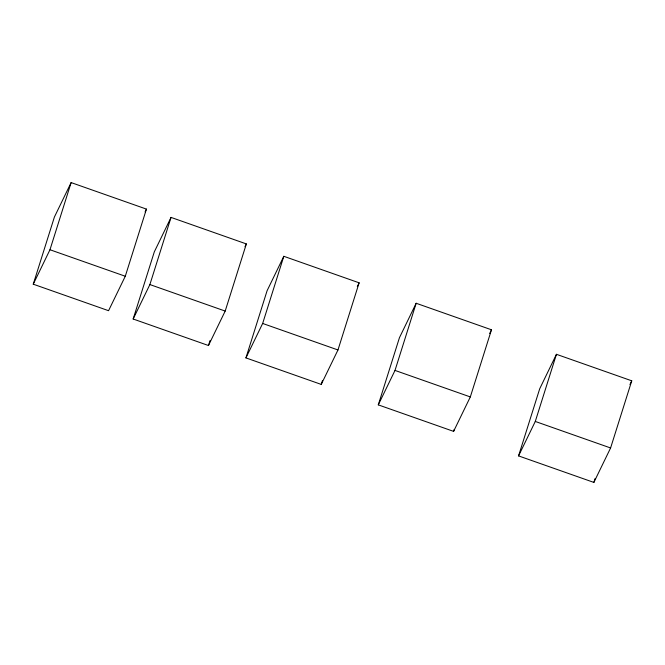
<?xml version="1.0" encoding="UTF-8"?>
<svg xmlns="http://www.w3.org/2000/svg" width="665" height="665" viewBox="0 0 665 665"><rect width="100%" height="100%" fill="white"/><g stroke="black" fill="none" stroke-linecap="round" stroke-linejoin="round"><path stroke-width="1" d="M33.25 284.188L54.405 217.031L71.13 182.584L146.441 209.101L125.286 276.249L108.561 310.696L33.25 284.188L49.975 249.741L71.13 182.584M133.158 319.009L154.313 251.852L171.038 217.405L246.349 243.922L225.194 311.07L208.469 345.517L133.158 319.009L149.883 284.562L171.038 217.405M208.469 345.517L210.024 340.58M245.934 357.903L267.081 290.746L283.814 256.299L359.125 282.816L337.97 349.965L321.245 384.412L245.934 357.903L262.658 323.456L283.814 256.299M321.245 384.412L322.483 380.463M378.285 404.869L399.441 337.712L416.165 303.265L491.477 329.782L470.321 396.93L453.596 431.377L378.285 404.869L395.01 370.422L416.165 303.265M453.596 431.377L454.22 429.399M518.559 455.899L539.714 388.751L556.439 354.304L631.75 380.812L610.595 447.969L593.87 482.416L518.559 455.899L535.283 421.452L556.439 354.304M593.87 482.416L595.117 478.459M145.086 211.894L146.441 209.101M244.994 246.715L246.349 243.922M357.313 286.54L359.125 282.816M489.673 333.506L491.477 329.782M629.938 384.536L631.75 380.812M262.658 323.456L337.97 349.965M395.01 370.422L470.321 396.93M149.883 284.562L225.194 311.07M49.975 249.741L125.286 276.249M535.283 421.452L610.595 447.969"/></g></svg>
